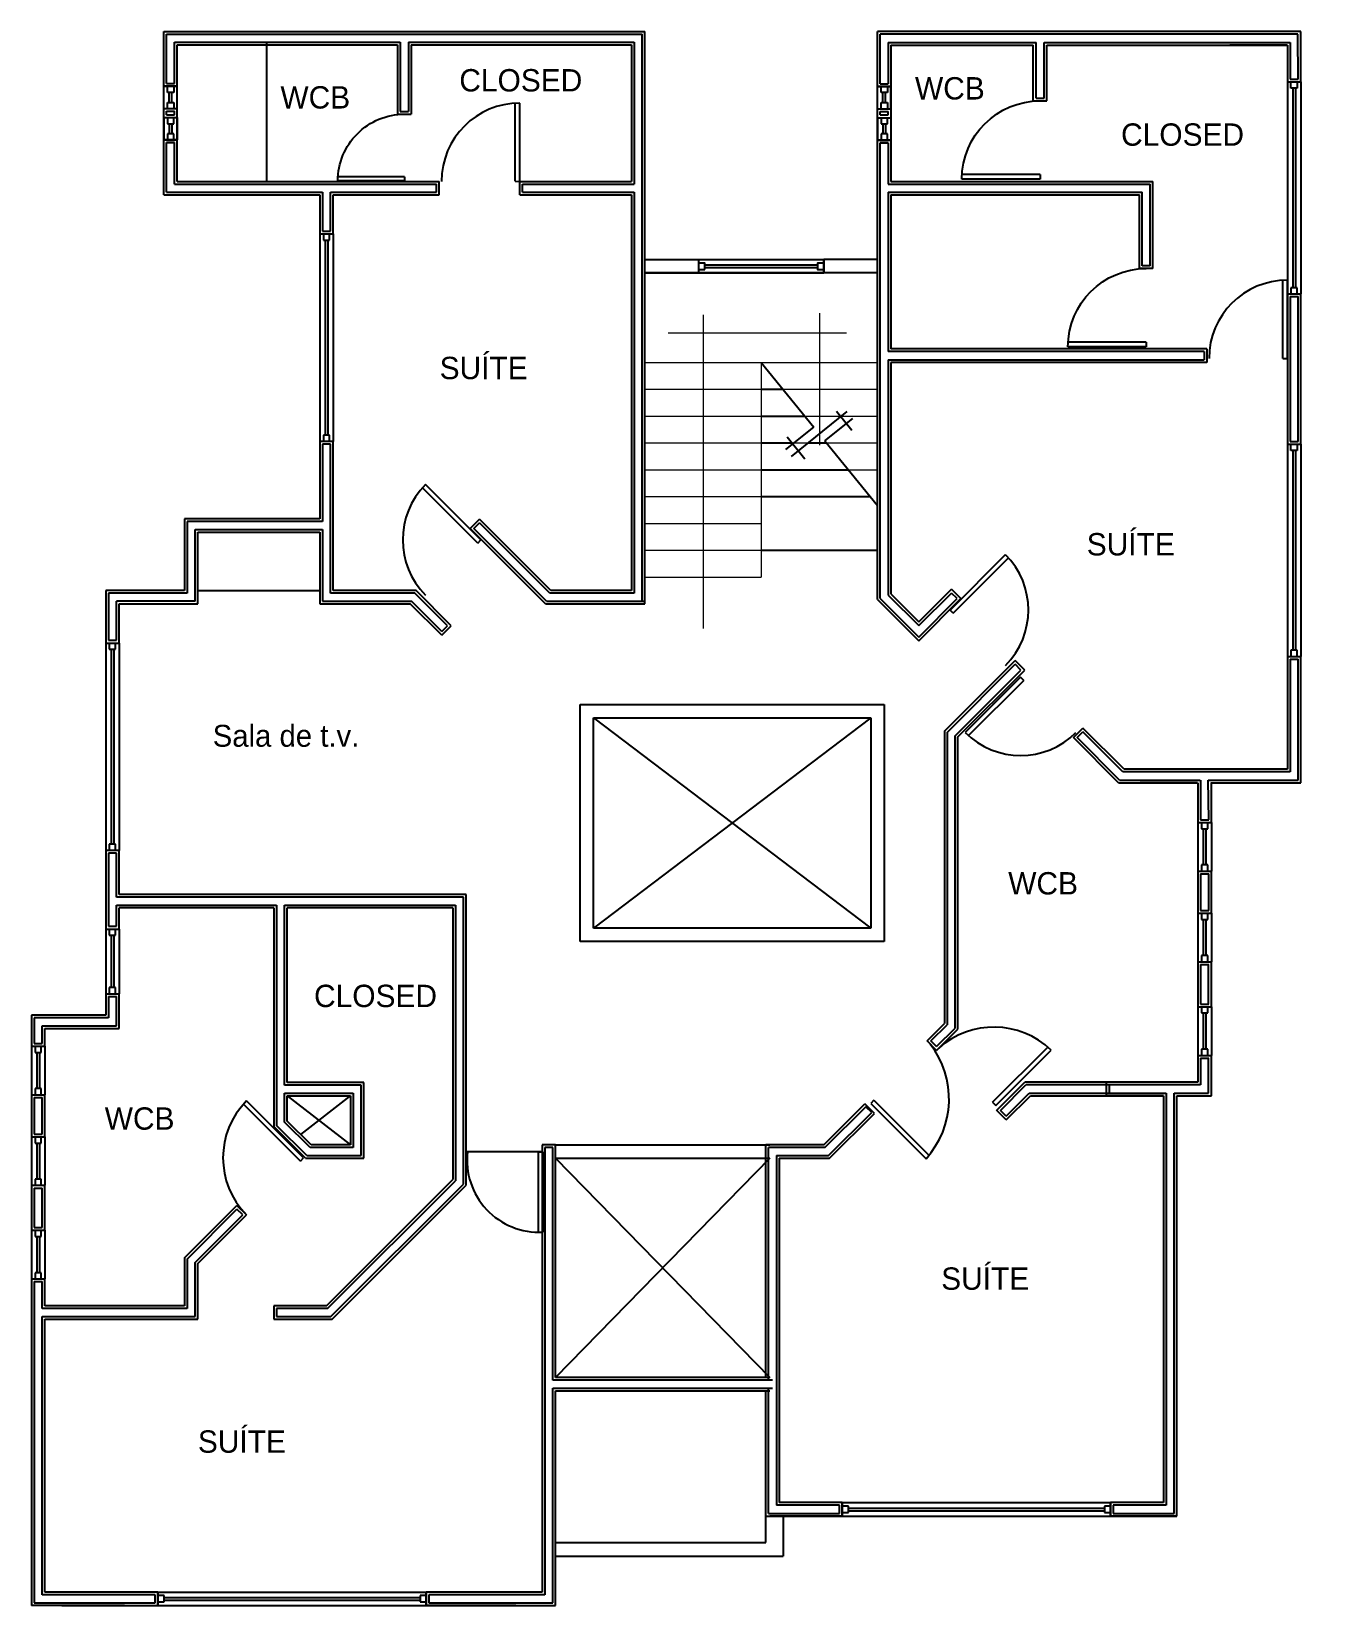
# Model space of a CAD drawing. Header units: millimetres. Extents: x 281.5 to 318.6, y 198.5 to 216.5.
# Drawn here: x 304.12 to 318.59, y 198.88 to 216.48 of the extents above; entities that cross this region are included whole.
import ezdxf

# ---------------------------------------------------------------- set-up
doc = ezdxf.new("R2010")
doc.units = ezdxf.units.MM
doc.linetypes.add('ACAD_ISO02W100', pattern=[15, 12, -3])
for name, color, linetype in [('cristal', 4, 'Continuous'), ('doble muro', 5, 'Continuous'), ('letreros', 7, 'Continuous'), ('lineas de proyección', 10, 'ACAD_ISO02W100'), ('muros', 40, 'Continuous'), ('puertas', 50, 'Continuous'), ('ventana', 80, 'Continuous')]:
    doc.layers.add(name, color=color, linetype=linetype)
doc.layers.add('escaleras', color=30, linetype='Continuous', lineweight=13)

# ---------------------------------------------------------------- blocks, each defined once
blk = doc.blocks.new('DRT')
at = {"layer": 'puertas'}
for p, q in [((207.716, 119.592), (207.097, 120.211)), ((207.68, 119.557), (207.062, 120.175)), ((207.68, 119.557), (207.716, 119.592)), ((207.68, 119.557), (207.716, 119.592))]:
    blk.add_line(p, q, dxfattribs=at)
blk.add_arc((207.716, 119.592), 0.875, 135, 225, dxfattribs=at)

msp = doc.modelspace()

# ---------------------------------------------------------------- linework, layer by layer
at = {"layer": 'cristal'}
for p, q in [((305.636, 215.794), (305.636, 215.864)), ((305.706, 215.794), (305.636, 215.794)), ((305.656, 215.684), (305.656, 215.794)), ((305.686, 215.684), (305.686, 215.794)), ((305.706, 215.864), (305.706, 215.794)), ((313.614, 215.793), (313.614, 215.863)), ((313.684, 215.793), (313.614, 215.793)), ((313.634, 215.683), (313.634, 215.793)), ((313.664, 215.683), (313.664, 215.793)), ((313.684, 215.863), (313.684, 215.793)), ((318.196, 215.844), (318.196, 215.914)), ((318.266, 215.844), (318.196, 215.844)), ((318.216, 215.844), (318.216, 213.612)), ((318.246, 215.844), (318.246, 213.612)), ((318.266, 215.914), (318.266, 215.844)), ((305.636, 215.684), (305.706, 215.684)), ((305.636, 215.614), (305.636, 215.684)), ((305.706, 215.684), (305.706, 215.614)), ((313.614, 215.683), (313.684, 215.683)), ((313.614, 215.613), (313.614, 215.683)), ((313.684, 215.683), (313.684, 215.613)), ((305.636, 215.514), (305.636, 215.444)), ((305.636, 215.444), (305.706, 215.444)), ((305.656, 215.444), (305.656, 215.334)), ((305.686, 215.444), (305.686, 215.334)), ((305.706, 215.444), (305.706, 215.514)), ((313.614, 215.513), (313.614, 215.443)), ((313.614, 215.443), (313.684, 215.443)), ((313.634, 215.443), (313.634, 215.333)), ((313.664, 215.443), (313.664, 215.333)), ((313.684, 215.443), (313.684, 215.513)), ((305.706, 215.334), (305.636, 215.334)), ((305.636, 215.334), (305.636, 215.264)), ((305.706, 215.264), (305.706, 215.334)), ((313.684, 215.333), (313.614, 215.333)), ((313.614, 215.333), (313.614, 215.263)), ((313.684, 215.263), (313.684, 215.333)), ((307.379, 214.213), (307.379, 214.143)), ((307.449, 214.143), (307.449, 214.213)), ((307.379, 214.143), (307.449, 214.143)), ((307.399, 214.143), (307.399, 211.963)), ((307.429, 214.143), (307.429, 211.963)), ((311.644, 213.867), (312.904, 213.867)), ((311.644, 213.837), (312.904, 213.837)), ((318.196, 213.612), (318.196, 213.542)), ((318.266, 213.612), (318.196, 213.612)), ((318.266, 213.542), (318.266, 213.612)), ((307.449, 211.963), (307.379, 211.963)), ((307.379, 211.963), (307.379, 211.893)), ((307.449, 211.893), (307.449, 211.963)), ((318.196, 211.791), (318.196, 211.861)), ((318.266, 211.791), (318.196, 211.791)), ((318.216, 211.791), (318.216, 209.558)), ((318.246, 211.791), (318.246, 209.558)), ((318.266, 211.861), (318.266, 211.791)), ((304.986, 209.639), (304.986, 209.569)), ((305.056, 209.569), (305.056, 209.639)), ((304.986, 209.569), (305.056, 209.569)), ((305.006, 209.569), (305.006, 207.388)), ((305.036, 209.569), (305.036, 207.388)), ((318.266, 209.558), (318.196, 209.558)), ((318.196, 209.558), (318.196, 209.488)), ((318.266, 209.488), (318.266, 209.558)), ((317.196, 207.632), (317.196, 207.562)), ((317.196, 207.562), (317.266, 207.562)), ((317.216, 207.562), (317.216, 207.158)), ((317.246, 207.562), (317.246, 207.158)), ((317.266, 207.562), (317.266, 207.632)), ((305.056, 207.388), (304.986, 207.388)), ((304.986, 207.388), (304.986, 207.318)), ((305.056, 207.318), (305.056, 207.388)), ((317.266, 207.158), (317.196, 207.158)), ((317.196, 207.158), (317.196, 207.088)), ((317.266, 207.088), (317.266, 207.158)), ((317.196, 206.618), (317.196, 206.548)), ((317.196, 206.548), (317.266, 206.548)), ((317.216, 206.548), (317.216, 206.145)), ((317.246, 206.548), (317.246, 206.145)), ((317.266, 206.548), (317.266, 206.618)), ((304.986, 206.441), (304.986, 206.371)), ((304.986, 206.371), (305.056, 206.371)), ((305.006, 206.371), (305.006, 205.786)), ((305.036, 206.371), (305.036, 205.786)), ((305.056, 206.371), (305.056, 206.441)), ((317.266, 206.145), (317.196, 206.145)), ((317.196, 206.145), (317.196, 206.075)), ((317.266, 206.075), (317.266, 206.145)), ((305.056, 205.786), (304.986, 205.786)), ((304.986, 205.786), (304.986, 205.716)), ((305.056, 205.716), (305.056, 205.786)), ((317.196, 205.572), (317.196, 205.502)), ((317.266, 205.502), (317.266, 205.572)), ((317.196, 205.502), (317.266, 205.502)), ((317.216, 205.502), (317.216, 205.098)), ((317.246, 205.502), (317.246, 205.098)), ((304.156, 205.132), (304.156, 205.062)), ((304.156, 205.062), (304.226, 205.062)), ((304.176, 205.062), (304.176, 204.658)), ((304.206, 205.062), (304.206, 204.658)), ((304.226, 205.062), (304.226, 205.132)), ((317.266, 205.098), (317.196, 205.098)), ((317.196, 205.098), (317.196, 205.028)), ((317.266, 205.028), (317.266, 205.098)), ((304.226, 204.658), (304.156, 204.658)), ((304.156, 204.658), (304.156, 204.588)), ((304.226, 204.588), (304.226, 204.658)), ((304.156, 204.118), (304.156, 204.048)), ((304.156, 204.048), (304.226, 204.048)), ((304.176, 204.048), (304.176, 203.645)), ((304.206, 204.048), (304.206, 203.645)), ((304.226, 204.048), (304.226, 204.118)), ((304.226, 203.645), (304.156, 203.645)), ((304.156, 203.645), (304.156, 203.575)), ((304.226, 203.575), (304.226, 203.645)), ((304.156, 203.072), (304.156, 203.002)), ((304.156, 203.002), (304.226, 203.002)), ((304.176, 203.002), (304.176, 202.598)), ((304.206, 203.002), (304.206, 202.598)), ((304.226, 203.002), (304.226, 203.072)), ((304.226, 202.598), (304.156, 202.598)), ((304.156, 202.598), (304.156, 202.528)), ((304.226, 202.528), (304.226, 202.598)), ((313.25, 199.987), (313.18, 199.987)), ((313.18, 199.987), (313.18, 199.917)), ((313.25, 199.917), (313.25, 199.987)), ((313.25, 199.967), (316.11, 199.967)), ((313.25, 199.937), (316.11, 199.937)), ((316.18, 199.987), (316.11, 199.987)), ((316.11, 199.987), (316.11, 199.917)), ((316.18, 199.917), (316.18, 199.987)), ((313.18, 199.917), (313.25, 199.917)), ((316.11, 199.917), (316.18, 199.917)), ((305.6, 198.987), (305.53, 198.987)), ((305.53, 198.987), (305.53, 198.917)), ((305.53, 198.917), (305.6, 198.917)), ((305.6, 198.917), (305.6, 198.987)), ((305.6, 198.967), (308.46, 198.967)), ((305.6, 198.937), (308.46, 198.937)), ((308.53, 198.987), (308.46, 198.987)), ((308.46, 198.987), (308.46, 198.917)), ((308.46, 198.917), (308.53, 198.917)), ((308.53, 198.917), (308.53, 198.987))]:
    msp.add_line(p, q, dxfattribs=at)
for points in [[(311.644, 213.817), (311.644, 213.887), (311.574, 213.887), (311.574, 213.817)], [(312.974, 213.817), (312.974, 213.887), (312.904, 213.887), (312.904, 213.817)]]:
    msp.add_lwpolyline(points, close=True, dxfattribs=at)
at = {"layer": 'doble muro'}
for p, q in [((305.626, 216.447), (310.942, 216.447)), ((305.626, 215.894), (305.626, 216.447)), ((305.716, 216.357), (308.239, 216.357)), ((305.716, 215.894), (305.716, 216.357)), ((308.239, 216.357), (308.239, 215.581)), ((308.329, 216.357), (310.852, 216.357)), ((308.329, 216.357), (308.329, 215.581)), ((310.852, 216.357), (310.852, 214.771)), ((310.942, 210.107), (310.942, 216.447)), ((318.272, 216.445), (313.604, 216.445)), ((313.604, 215.893), (313.604, 216.445)), ((313.694, 216.355), (315.346, 216.355)), ((313.694, 216.355), (313.694, 215.893)), ((315.346, 215.731), (315.346, 216.355)), ((315.436, 216.355), (318.186, 216.355)), ((315.436, 215.731), (315.436, 216.355)), ((318.186, 216.355), (318.186, 215.944)), ((318.277, 215.944), (318.272, 216.445)), ((305.626, 215.894), (305.716, 215.894)), ((313.604, 215.893), (313.694, 215.893)), ((318.186, 215.944), (318.277, 215.944)), ((315.346, 215.731), (315.436, 215.731)), ((305.626, 215.544), (305.626, 215.584)), ((305.626, 215.584), (305.716, 215.584)), ((305.626, 215.544), (305.716, 215.544)), ((305.716, 215.544), (305.716, 215.584)), ((308.239, 215.581), (308.329, 215.581)), ((313.604, 215.543), (313.604, 215.583)), ((313.604, 215.583), (313.694, 215.583)), ((313.604, 215.543), (313.694, 215.543)), ((313.694, 215.543), (313.694, 215.583)), ((305.626, 214.681), (305.626, 215.234)), ((305.626, 215.234), (305.716, 215.234)), ((305.716, 215.234), (305.626, 215.234)), ((305.716, 214.771), (305.716, 215.234)), ((313.604, 210.137), (313.604, 215.233)), ((313.604, 215.233), (313.694, 215.233)), ((313.694, 215.233), (313.604, 215.233)), ((313.694, 215.233), (313.694, 214.771)), ((305.716, 214.771), (308.645, 214.771)), ((308.645, 214.681), (308.645, 214.771)), ((309.605, 214.771), (310.852, 214.771)), ((309.605, 214.681), (309.605, 214.771)), ((313.694, 214.771), (316.622, 214.771)), ((316.622, 213.857), (316.622, 214.771)), ((305.626, 214.681), (307.369, 214.681)), ((307.369, 214.681), (307.369, 214.243)), ((307.459, 214.681), (308.645, 214.681)), ((307.459, 214.243), (307.459, 214.681)), ((309.605, 214.681), (310.852, 214.681)), ((310.852, 214.681), (310.852, 210.197)), ((313.694, 214.681), (315.436, 214.681)), ((313.694, 214.681), (313.694, 212.897)), ((315.436, 214.681), (316.532, 214.681)), ((316.532, 213.857), (316.532, 214.681)), ((307.369, 214.243), (307.459, 214.243)), ((316.622, 213.857), (316.532, 213.857)), ((318.186, 213.512), (318.277, 213.512)), ((318.186, 213.512), (318.186, 211.891)), ((318.277, 211.891), (318.277, 213.512)), ((317.226, 212.897), (313.694, 212.897)), ((313.694, 212.807), (317.226, 212.807)), ((313.694, 212.807), (313.694, 210.174)), ((317.226, 212.897), (317.226, 212.807)), ((307.459, 211.863), (307.369, 211.863)), ((307.369, 211.863), (307.369, 210.997)), ((307.459, 210.197), (307.459, 211.863)), ((318.186, 211.891), (318.277, 211.891)), ((307.369, 210.997), (305.856, 210.997)), ((305.856, 210.997), (305.856, 210.197)), ((305.946, 210.907), (307.369, 210.907)), ((305.946, 210.107), (305.946, 210.907)), ((307.369, 210.907), (307.369, 210.107)), ((309.061, 210.919), (309.125, 210.983)), ((309.874, 210.107), (309.061, 210.919)), ((309.911, 210.197), (309.125, 210.983)), ((304.976, 210.197), (304.976, 209.669)), ((305.856, 210.197), (304.976, 210.197)), ((308.401, 210.197), (307.459, 210.197)), ((308.765, 209.832), (308.401, 210.197)), ((310.852, 210.197), (309.911, 210.197)), ((313.694, 210.174), (314.036, 209.833)), ((314.036, 209.833), (314.401, 210.198)), ((314.465, 210.135), (314.401, 210.198)), ((305.946, 210.107), (305.066, 210.107)), ((305.066, 209.669), (305.066, 210.107)), ((307.369, 210.107), (308.363, 210.107)), ((308.702, 209.768), (308.363, 210.107)), ((309.874, 210.107), (310.972, 210.107)), ((313.604, 210.137), (314.036, 209.705)), ((314.036, 209.705), (314.465, 210.135)), ((308.702, 209.768), (308.765, 209.832)), ((304.976, 209.669), (305.066, 209.669)), ((318.186, 209.458), (318.186, 208.197)), ((318.186, 209.458), (318.277, 209.458)), ((318.276, 208.107), (318.276, 209.458)), ((314.352, 208.639), (315.114, 209.401)), ((314.442, 208.602), (315.178, 209.337)), ((315.178, 209.337), (315.114, 209.401)), ((314.352, 208.639), (314.352, 205.371)), ((314.442, 205.333), (314.442, 208.602)), ((315.807, 208.581), (315.871, 208.644)), ((316.281, 208.107), (315.807, 208.581)), ((316.318, 208.197), (315.871, 208.644)), ((316.281, 208.107), (317.182, 208.107)), ((318.186, 208.197), (316.318, 208.197)), ((317.186, 208.107), (317.186, 207.662)), ((317.272, 208.107), (318.276, 208.107)), ((317.277, 207.662), (317.272, 208.107)), ((317.186, 207.662), (317.277, 207.662)), ((305.066, 207.288), (304.976, 207.288)), ((304.976, 207.288), (304.976, 206.471)), ((305.066, 206.797), (305.066, 207.288)), ((317.186, 207.058), (317.277, 207.058)), ((317.186, 207.058), (317.186, 206.648)), ((317.277, 206.648), (317.277, 207.058)), ((308.946, 206.797), (305.066, 206.797)), ((305.066, 206.707), (306.856, 206.707)), ((305.066, 206.471), (305.066, 206.707)), ((306.856, 206.707), (306.856, 204.244)), ((306.946, 206.707), (308.856, 206.707)), ((306.946, 204.696), (306.946, 206.707)), ((308.856, 206.707), (308.856, 203.626)), ((308.946, 203.589), (308.946, 206.797)), ((317.186, 206.648), (317.277, 206.648)), ((304.976, 206.471), (305.066, 206.471)), ((317.186, 206.045), (317.277, 206.045)), ((317.186, 206.045), (317.186, 205.602)), ((317.276, 205.602), (317.276, 206.045)), ((304.976, 205.686), (305.066, 205.686)), ((304.976, 205.686), (304.976, 205.447)), ((304.976, 205.686), (305.067, 205.686)), ((305.066, 205.357), (305.066, 205.686)), ((317.186, 205.602), (317.277, 205.602)), ((304.146, 205.447), (304.146, 205.162)), ((304.976, 205.447), (304.146, 205.447)), ((304.237, 205.162), (304.237, 205.357)), ((304.237, 205.357), (305.066, 205.357)), ((314.171, 205.189), (314.352, 205.371)), ((314.235, 205.126), (314.442, 205.333)), ((304.146, 205.162), (304.237, 205.162)), ((314.235, 205.126), (314.171, 205.189)), ((317.186, 204.998), (317.277, 204.998)), ((317.186, 204.998), (317.186, 204.697)), ((317.276, 204.607), (317.276, 204.998)), ((307.803, 204.696), (306.946, 204.696)), ((307.803, 203.907), (307.803, 204.696)), ((314.95, 204.412), (315.234, 204.697)), ((317.186, 204.697), (315.234, 204.697)), ((316.162, 204.697), (316.162, 204.607)), ((304.146, 204.558), (304.146, 204.148)), ((304.146, 204.558), (304.237, 204.558)), ((304.237, 204.148), (304.237, 204.558)), ((306.946, 204.281), (306.946, 204.606)), ((306.946, 204.606), (307.713, 204.606)), ((307.713, 204.606), (307.713, 203.997)), ((315.013, 204.349), (315.271, 204.607)), ((315.271, 204.607), (316.802, 204.607)), ((316.802, 204.607), (316.802, 199.997)), ((316.892, 199.907), (316.892, 204.607)), ((316.892, 204.607), (317.276, 204.607)), ((312.987, 203.997), (313.446, 204.455)), ((313.025, 203.907), (313.509, 204.391)), ((313.509, 204.391), (313.445, 204.454)), ((315.013, 204.349), (314.95, 204.412)), ((306.856, 204.335), (306.856, 204.245)), ((307.193, 203.907), (306.856, 204.244)), ((307.231, 203.997), (306.946, 204.281)), ((304.146, 204.148), (304.237, 204.148)), ((307.713, 203.997), (307.231, 203.997)), ((309.856, 203.997), (309.856, 198.997)), ((309.946, 203.997), (309.856, 203.997)), ((309.946, 201.397), (309.946, 203.997)), ((312.446, 203.997), (312.356, 203.997)), ((312.356, 201.397), (312.356, 203.997)), ((312.987, 203.997), (312.446, 203.997)), ((307.193, 203.907), (307.803, 203.907)), ((312.446, 203.907), (313.025, 203.907)), ((312.446, 203.907), (312.446, 199.997)), ((304.146, 203.545), (304.237, 203.545)), ((304.146, 203.545), (304.146, 203.102)), ((304.236, 203.102), (304.236, 203.545)), ((307.426, 202.197), (308.856, 203.626)), ((307.463, 202.107), (308.946, 203.589)), ((305.856, 202.751), (306.413, 203.308)), ((306.477, 203.244), (306.413, 203.308)), ((305.946, 202.714), (306.477, 203.244)), ((304.146, 203.102), (304.237, 203.102)), ((305.856, 202.751), (305.856, 202.197)), ((305.946, 202.107), (305.946, 202.714)), ((304.146, 202.498), (304.146, 198.907)), ((304.146, 202.498), (304.237, 202.498)), ((304.236, 202.197), (304.236, 202.498)), ((305.856, 202.197), (304.236, 202.197)), ((304.236, 198.997), (304.236, 202.107)), ((304.237, 202.107), (305.946, 202.107)), ((307.426, 202.197), (306.856, 202.197)), ((306.856, 202.197), (306.856, 202.107)), ((306.856, 202.107), (307.463, 202.107)), ((312.401, 201.397), (309.946, 201.397)), ((309.946, 201.307), (312.401, 201.307)), ((309.946, 198.907), (309.946, 201.307)), ((312.356, 199.907), (312.356, 201.307)), ((313.15, 199.997), (312.446, 199.997)), ((313.15, 199.907), (313.15, 199.997)), ((316.802, 199.997), (316.21, 199.997)), ((316.21, 199.997), (316.21, 199.907)), ((312.356, 199.907), (313.15, 199.907)), ((316.21, 199.907), (316.892, 199.907)), ((304.146, 198.907), (305.5, 198.907)), ((305.5, 198.997), (304.236, 198.997)), ((305.5, 198.907), (305.5, 198.997)), ((309.856, 198.997), (308.56, 198.997)), ((308.56, 198.997), (308.56, 198.907)), ((308.56, 198.907), (309.946, 198.907))]:
    msp.add_line(p, q, dxfattribs=at)
at = {"layer": 'escaleras'}
for p, q in [((310.974, 213.777), (313.574, 213.777)), ((312.924, 213.328), (312.924, 211.852)), ((311.624, 213.308), (311.624, 209.803)), ((311.234, 213.109), (313.226, 213.109)), ((310.974, 212.777), (312.274, 212.777)), ((312.274, 212.777), (313.574, 212.777)), ((312.274, 212.777), (312.274, 210.377)), ((310.974, 212.477), (312.274, 212.477)), ((312.517, 212.477), (313.574, 212.477)), ((310.974, 212.177), (312.274, 212.177)), ((312.761, 212.177), (313.574, 212.177)), ((310.974, 211.877), (312.274, 211.877)), ((312.619, 211.877), (312.8, 211.877)), ((313.005, 211.877), (313.574, 211.877)), ((310.974, 211.577), (312.274, 211.577)), ((313.249, 211.577), (313.574, 211.577)), ((310.974, 211.277), (312.274, 211.277)), ((310.974, 210.977), (312.274, 210.977)), ((310.974, 210.677), (312.274, 210.677)), ((310.974, 210.377), (312.274, 210.377))]:
    msp.add_line(p, q, dxfattribs=at)
at = {"layer": 'letreros'}
for p, q in [((310.399, 208.802), (313.499, 206.452)), ((313.499, 208.802), (310.399, 206.452))]:
    msp.add_line(p, q, dxfattribs=at)
at = {"layer": 'lineas de proyección'}
for p, q in [((312.274, 212.777), (312.861, 212.054)), ((312.274, 212.477), (312.517, 212.477)), ((312.274, 212.177), (312.761, 212.177)), ((312.613, 211.725), (313.235, 212.228)), ((312.987, 211.899), (313.298, 212.151)), ((313.288, 212.015), (313.116, 212.227)), ((312.55, 211.803), (312.861, 212.054)), ((312.565, 211.943), (312.762, 211.7)), ((312.274, 211.877), (312.619, 211.877)), ((312.8, 211.877), (313.005, 211.877)), ((312.987, 211.899), (313.574, 211.177)), ((312.274, 211.577), (313.249, 211.577)), ((312.274, 211.277), (313.492, 211.277)), ((312.274, 210.677), (313.574, 210.677)), ((310.249, 208.952), (313.649, 208.952)), ((310.249, 206.302), (310.249, 208.952)), ((313.649, 208.952), (313.649, 206.302)), ((310.399, 208.802), (313.499, 208.802)), ((310.399, 206.452), (310.399, 208.802)), ((313.499, 208.802), (313.499, 206.452)), ((313.499, 206.452), (310.399, 206.452)), ((313.649, 206.302), (310.249, 206.302)), ((306.976, 204.576), (307.683, 204.027)), ((307.126, 204.144), (307.683, 204.576)), ((309.826, 203.95), (308.976, 203.95)), ((309.976, 203.877), (312.371, 201.427)), ((312.371, 203.877), (309.976, 201.427))]:
    msp.add_line(p, q, dxfattribs=at)
at = {"layer": 'muros'}
for p, q in [((305.596, 216.477), (310.972, 216.477)), ((305.596, 214.651), (305.596, 216.477)), ((305.746, 216.327), (308.209, 216.327)), ((305.746, 214.801), (305.746, 216.327)), ((308.209, 216.327), (308.209, 215.551)), ((308.359, 216.327), (310.822, 216.327)), ((308.359, 216.327), (308.359, 215.551)), ((310.822, 216.327), (310.822, 214.801)), ((310.972, 210.077), (310.972, 216.477)), ((318.306, 216.475), (313.574, 216.475)), ((313.574, 210.125), (313.574, 216.475)), ((313.724, 216.325), (315.316, 216.325)), ((313.724, 216.325), (313.724, 214.801)), ((315.316, 215.701), (315.316, 216.325)), ((315.466, 216.325), (318.156, 216.325)), ((315.466, 215.701), (315.466, 216.325)), ((318.104, 216.475), (317.512, 216.475)), ((318.152, 216.325), (317.512, 216.325)), ((318.156, 216.325), (318.156, 215.914)), ((318.306, 215.914), (318.306, 216.475)), ((305.596, 215.864), (305.746, 215.864)), ((305.596, 215.864), (305.746, 215.864)), ((305.746, 215.864), (305.596, 215.864)), ((313.574, 215.863), (313.724, 215.863)), ((313.574, 215.863), (313.724, 215.863)), ((313.724, 215.863), (313.574, 215.863)), ((318.156, 215.914), (318.306, 215.914)), ((305.596, 215.614), (305.746, 215.614)), ((305.596, 215.614), (305.746, 215.614)), ((305.596, 215.614), (305.746, 215.614)), ((313.574, 215.613), (313.724, 215.613)), ((313.574, 215.613), (313.724, 215.613)), ((313.574, 215.613), (313.724, 215.613)), ((315.316, 215.701), (315.466, 215.701)), ((305.596, 215.514), (305.746, 215.514)), ((305.596, 215.514), (305.746, 215.514)), ((308.209, 215.551), (308.359, 215.551)), ((313.574, 215.513), (313.724, 215.513)), ((313.574, 215.513), (313.724, 215.513)), ((305.596, 215.264), (305.746, 215.264)), ((305.746, 215.264), (305.596, 215.264)), ((313.574, 215.263), (313.724, 215.263)), ((313.724, 215.263), (313.574, 215.263)), ((305.746, 214.801), (308.675, 214.801)), ((308.675, 214.651), (308.675, 214.801)), ((309.575, 214.801), (310.822, 214.801)), ((309.575, 214.651), (309.575, 214.801)), ((313.724, 214.801), (316.652, 214.801)), ((316.652, 214.651), (316.652, 214.801)), ((305.596, 214.651), (307.339, 214.651)), ((307.339, 214.651), (307.339, 214.213)), ((307.489, 214.651), (308.675, 214.651)), ((307.489, 214.213), (307.489, 214.651)), ((309.575, 214.651), (310.822, 214.651)), ((310.822, 214.651), (310.822, 210.227)), ((313.724, 214.651), (315.316, 214.651)), ((313.724, 214.651), (313.724, 212.927)), ((315.316, 214.651), (315.466, 214.651)), ((315.466, 214.651), (316.502, 214.651)), ((316.502, 213.827), (316.502, 214.651)), ((316.652, 213.827), (316.652, 214.651)), ((307.339, 214.213), (307.489, 214.213)), ((310.974, 213.927), (311.574, 213.927)), ((311.574, 213.927), (311.574, 213.777)), ((313.574, 213.927), (312.974, 213.927)), ((312.974, 213.927), (312.974, 213.777)), ((313.574, 213.777), (310.972, 213.777)), ((310.974, 213.777), (311.574, 213.777)), ((313.574, 213.777), (312.974, 213.777)), ((316.652, 213.827), (316.502, 213.827)), ((318.156, 213.542), (318.306, 213.542)), ((318.156, 213.542), (318.156, 211.861)), ((318.306, 211.861), (318.306, 213.542)), ((317.256, 212.927), (313.724, 212.927)), ((317.256, 212.927), (317.256, 212.777)), ((317.256, 212.777), (313.724, 212.777)), ((313.724, 212.777), (313.724, 210.187)), ((307.489, 211.893), (307.339, 211.893)), ((307.339, 211.893), (307.339, 211.027)), ((307.489, 210.227), (307.489, 211.893)), ((318.156, 211.861), (318.306, 211.861)), ((307.339, 211.027), (305.826, 211.027)), ((305.826, 211.027), (305.826, 210.227)), ((309.019, 210.919), (309.125, 211.025)), ((309.923, 210.227), (309.125, 211.025)), ((305.976, 210.877), (307.339, 210.877)), ((305.976, 210.077), (305.976, 210.877)), ((307.339, 210.877), (307.339, 210.077)), ((309.861, 210.077), (309.019, 210.919)), ((304.946, 210.227), (304.946, 209.639)), ((305.826, 210.227), (304.946, 210.227)), ((305.976, 210.227), (307.339, 210.227)), ((308.413, 210.227), (307.489, 210.227)), ((308.808, 209.832), (308.412, 210.228)), ((310.822, 210.227), (309.923, 210.227)), ((313.724, 210.187), (314.036, 209.875)), ((314.036, 209.875), (314.401, 210.241)), ((314.507, 210.135), (314.401, 210.241)), ((305.096, 210.077), (305.976, 210.077)), ((305.096, 209.639), (305.096, 210.077)), ((307.339, 210.077), (308.351, 210.077)), ((308.702, 209.726), (308.351, 210.077)), ((309.861, 210.077), (310.972, 210.077)), ((313.574, 210.125), (314.036, 209.663)), ((314.036, 209.663), (314.507, 210.135)), ((308.702, 209.726), (308.808, 209.832)), ((308.702, 209.726), (308.808, 209.832)), ((304.946, 209.639), (305.096, 209.639)), ((314.322, 208.652), (315.114, 209.443)), ((315.22, 209.337), (315.114, 209.443)), ((318.156, 209.488), (318.156, 208.227)), ((318.156, 209.488), (318.306, 209.488)), ((318.306, 208.077), (318.306, 209.488)), ((314.472, 208.59), (315.22, 209.337)), ((314.322, 208.652), (314.322, 205.383)), ((314.472, 205.321), (314.472, 208.59)), ((315.765, 208.581), (315.871, 208.687)), ((315.765, 208.581), (315.871, 208.687)), ((316.269, 208.077), (315.765, 208.581)), ((316.331, 208.227), (315.871, 208.687)), ((318.156, 208.227), (316.331, 208.227)), ((317.104, 208.227), (316.512, 208.227)), ((316.269, 208.077), (317.152, 208.077)), ((317.152, 208.077), (316.512, 208.077)), ((317.156, 208.077), (317.156, 207.632)), ((317.302, 208.077), (318.306, 208.077)), ((317.306, 207.632), (317.306, 208.077)), ((317.156, 207.632), (317.306, 207.632)), ((305.096, 207.318), (304.946, 207.318)), ((304.946, 207.318), (304.946, 206.441)), ((305.096, 206.827), (305.096, 207.318)), ((317.156, 207.088), (317.306, 207.088)), ((317.156, 207.088), (317.156, 206.618)), ((317.306, 206.618), (317.306, 207.088)), ((308.976, 206.827), (305.096, 206.827)), ((308.976, 203.577), (308.976, 206.827)), ((306.826, 206.677), (305.096, 206.677)), ((305.096, 206.441), (305.096, 206.677)), ((306.826, 206.677), (306.826, 204.232)), ((308.826, 206.677), (306.976, 206.677)), ((306.976, 204.726), (306.976, 206.677)), ((308.826, 206.677), (308.826, 203.639)), ((317.156, 206.618), (317.306, 206.618)), ((304.946, 206.441), (305.096, 206.441)), ((317.156, 206.075), (317.306, 206.075)), ((317.156, 206.075), (317.156, 205.572)), ((317.306, 205.572), (317.306, 206.075)), ((304.946, 205.716), (305.096, 205.716)), ((304.946, 205.716), (304.946, 205.477)), ((304.946, 205.716), (305.096, 205.716)), ((305.096, 205.327), (305.096, 205.716)), ((317.156, 205.572), (317.306, 205.572)), ((304.116, 205.477), (304.116, 205.132)), ((304.946, 205.477), (304.116, 205.477)), ((304.266, 205.132), (304.266, 205.327)), ((304.266, 205.327), (305.096, 205.327)), ((314.128, 205.189), (314.322, 205.383)), ((314.235, 205.083), (314.472, 205.321)), ((304.116, 205.132), (304.266, 205.132)), ((314.235, 205.083), (314.129, 205.189)), ((317.156, 205.028), (317.306, 205.028)), ((317.156, 205.028), (317.156, 204.727)), ((317.306, 204.577), (317.306, 205.028)), ((307.833, 204.726), (306.976, 204.726)), ((307.833, 203.877), (307.833, 204.726)), ((314.906, 204.411), (315.222, 204.727)), ((317.156, 204.727), (315.222, 204.727)), ((316.724, 204.727), (316.132, 204.727)), ((316.132, 204.727), (316.132, 204.577)), ((304.116, 204.588), (304.116, 204.118)), ((304.116, 204.588), (304.266, 204.588)), ((304.266, 204.118), (304.266, 204.588)), ((306.976, 204.294), (306.976, 204.576)), ((306.976, 204.576), (307.683, 204.576)), ((307.683, 204.576), (307.683, 204.027)), ((315.013, 204.306), (315.284, 204.577)), ((315.284, 204.577), (316.772, 204.577)), ((316.772, 204.577), (316.132, 204.577)), ((316.772, 204.577), (316.772, 200.027)), ((316.922, 199.877), (316.922, 204.577)), ((316.922, 204.577), (317.306, 204.577)), ((312.975, 204.027), (313.433, 204.485)), ((313.037, 203.877), (313.54, 204.38)), ((313.54, 204.38), (313.434, 204.486)), ((315.013, 204.306), (314.907, 204.412)), ((307.181, 203.877), (306.826, 204.232)), ((307.243, 204.027), (306.976, 204.294)), ((304.116, 204.118), (304.266, 204.118)), ((307.683, 204.027), (307.243, 204.027)), ((309.826, 204.027), (309.826, 199.027)), ((309.976, 204.027), (309.826, 204.027)), ((309.976, 204.027), (312.371, 204.027)), ((309.976, 201.427), (309.976, 204.027)), ((312.476, 204.027), (312.326, 204.027)), ((312.326, 201.427), (312.326, 204.027)), ((312.975, 204.027), (312.476, 204.027)), ((307.181, 203.877), (307.833, 203.877)), ((309.976, 203.877), (312.371, 203.877)), ((312.476, 203.877), (312.476, 200.027)), ((312.476, 203.877), (313.037, 203.877)), ((312.785, 203.877), (313.037, 203.877)), ((307.414, 202.227), (308.826, 203.639)), ((304.116, 203.575), (304.266, 203.575)), ((304.116, 203.575), (304.116, 203.072)), ((304.266, 203.072), (304.266, 203.575)), ((307.476, 202.077), (308.976, 203.577)), ((305.826, 202.763), (306.413, 203.351)), ((306.519, 203.244), (306.413, 203.351)), ((306.415, 203.352), (306.521, 203.246)), ((305.976, 202.701), (306.519, 203.244)), ((304.116, 203.072), (304.266, 203.072)), ((305.826, 202.763), (305.826, 202.227)), ((305.976, 202.077), (305.976, 202.701)), ((304.116, 202.528), (304.116, 198.877)), ((304.116, 202.528), (304.266, 202.528)), ((304.266, 202.227), (304.266, 202.528)), ((305.826, 202.227), (304.266, 202.227)), ((306.826, 202.227), (306.826, 202.077)), ((307.414, 202.227), (306.826, 202.227)), ((304.266, 202.077), (305.976, 202.077)), ((304.266, 199.027), (304.266, 202.077)), ((304.455, 202.077), (305.976, 202.077)), ((306.826, 202.077), (307.476, 202.077)), ((312.371, 201.427), (309.976, 201.427)), ((309.976, 201.277), (312.371, 201.277)), ((309.976, 198.877), (309.976, 201.277)), ((310.24, 201.277), (311.761, 201.277)), ((312.326, 199.58), (312.326, 201.277)), ((313.18, 200.027), (312.476, 200.027)), ((313.18, 200.027), (312.521, 200.027)), ((313.18, 200.027), (313.18, 199.877)), ((313.18, 199.877), (313.18, 200.027)), ((316.772, 200.027), (316.18, 200.027)), ((316.772, 200.027), (316.18, 200.027)), ((316.18, 200.027), (316.18, 199.877)), ((316.18, 200.027), (316.18, 199.877)), ((312.326, 199.877), (313.18, 199.877)), ((313.18, 199.877), (312.371, 199.877)), ((313.18, 199.877), (312.371, 199.877)), ((312.521, 199.877), (312.521, 199.43)), ((316.922, 199.877), (316.18, 199.877)), ((316.18, 199.877), (316.922, 199.877)), ((309.976, 199.58), (312.326, 199.58)), ((309.976, 199.43), (312.521, 199.43)), ((305.53, 199.027), (304.266, 199.027)), ((305.53, 199.027), (304.605, 199.027)), ((305.53, 199.027), (305.53, 198.877)), ((305.53, 198.877), (305.53, 199.027)), ((308.53, 199.027), (308.53, 198.877)), ((309.455, 199.027), (308.53, 199.027)), ((309.826, 199.027), (308.53, 199.027)), ((308.53, 199.027), (308.53, 198.877)), ((305.155, 198.877), (304.116, 198.877)), ((304.455, 198.877), (305.53, 198.877)), ((309.53, 198.877), (308.53, 198.877)), ((308.53, 198.877), (309.976, 198.877))]:
    msp.add_line(p, q, dxfattribs=at)
at = {"layer": 'puertas'}
for p, q in [((314.386, 210.008), (315.005, 210.627)), ((314.421, 209.973), (315.039, 210.591)), ((314.421, 209.973), (314.386, 210.008)), ((314.421, 209.973), (314.386, 210.008)), ((315.174, 209.256), (314.555, 208.637)), ((315.209, 209.22), (314.592, 208.603)), ((315.209, 209.22), (315.174, 209.256)), ((315.209, 209.22), (315.174, 209.256)), ((314.86, 204.504), (315.478, 205.121)), ((314.895, 204.468), (315.514, 205.087)), ((307.157, 203.882), (306.521, 204.518)), ((313.533, 204.526), (313.498, 204.491)), ((313.533, 204.526), (314.151, 203.909)), ((307.122, 203.847), (306.486, 204.482)), ((313.498, 204.491), (314.117, 203.872)), ((314.86, 204.504), (314.895, 204.468)), ((307.122, 203.847), (307.157, 203.882)), ((309.782, 203.95), (309.832, 203.95)), ((309.782, 203.95), (309.782, 203.052)), ((309.832, 203.95), (309.832, 203.05))]:
    msp.add_line(p, q, dxfattribs=at)
for centre, radius, start, end in [((314.386, 210.008), 0.875, 315, 45), ((315.174, 209.256), 0.875, 225, 315), ((314.876, 204.421), 0.923, 46.2234, 132.0453), ((313.377, 204.541), 0.997, 317.8795, 38.0341), ((307.157, 203.882), 0.9, 135, 225), ((309.793, 203.858), 0.808, 173.5312, 272.7162)]:
    msp.add_arc(centre, radius, start, end, dxfattribs=at)
at = {"layer": 'ventana'}
for p, q in [((306.746, 214.801), (306.746, 216.357)), ((305.596, 215.614), (305.596, 215.864)), ((305.746, 215.614), (305.746, 215.864)), ((313.574, 215.613), (313.574, 215.863)), ((313.724, 215.613), (313.724, 215.863)), ((318.156, 215.914), (318.156, 213.542)), ((318.306, 215.914), (318.306, 213.542)), ((305.596, 215.514), (305.596, 215.264)), ((305.746, 215.514), (305.746, 215.264)), ((313.574, 215.513), (313.574, 215.263)), ((313.724, 215.513), (313.724, 215.263)), ((307.339, 214.213), (307.339, 211.893)), ((307.489, 214.213), (307.489, 211.893)), ((311.574, 213.927), (312.974, 213.927)), ((311.574, 213.927), (311.574, 213.777)), ((312.974, 213.777), (312.974, 213.927)), ((311.574, 213.777), (312.974, 213.777)), ((318.156, 211.861), (318.156, 209.488)), ((318.306, 211.861), (318.306, 209.488)), ((304.946, 209.639), (304.946, 207.318)), ((305.096, 209.639), (305.096, 207.318)), ((317.156, 207.632), (317.156, 207.088)), ((317.306, 207.632), (317.306, 207.088)), ((317.156, 206.618), (317.156, 206.075)), ((317.306, 206.618), (317.306, 206.075)), ((304.946, 206.441), (304.946, 205.716)), ((305.096, 206.441), (305.096, 205.716)), ((317.156, 205.572), (317.156, 205.028)), ((317.306, 205.572), (317.306, 205.028)), ((304.116, 205.132), (304.116, 204.588)), ((304.266, 205.132), (304.266, 204.588)), ((304.116, 204.118), (304.116, 203.575)), ((304.266, 204.118), (304.266, 203.575)), ((304.116, 203.072), (304.116, 202.528)), ((304.266, 203.072), (304.266, 202.528)), ((313.18, 200.027), (316.18, 200.027)), ((313.18, 199.877), (313.18, 200.027)), ((316.18, 199.877), (316.18, 200.027)), ((313.18, 199.877), (316.18, 199.877)), ((305.53, 199.027), (308.53, 199.027)), ((305.53, 198.877), (305.53, 199.027)), ((308.53, 198.877), (308.53, 199.027)), ((305.53, 198.877), (308.53, 198.877))]:
    msp.add_line(p, q, dxfattribs=at)

# ---------------------------------------------------------------- block references
at = {"layer": 'muros', "rotation": 315}
for p in [(78.133, 277.114), (86.714, 275.134)]:
    msp.add_blockref('DRT', p, dxfattribs=at)
at = {"layer": 'muros', "xscale": -1, "rotation": 135.0000000000367}
for p in [(253.079, 446.268), (254.265, 444.393)]:
    msp.add_blockref('DRT', p, dxfattribs=at)
at = {"layer": 'muros', "xscale": -0.8503850384753497, "yscale": 0.8503850384753662, "zscale": 0.8503850384753662, "rotation": 134.9999999999987}
msp.add_blockref('DRT', (255.295, 411.622), dxfattribs=at)
at = {"layer": 'muros'}
msp.add_blockref('DRT', (101.425, 91.2), dxfattribs=at)

# ---------------------------------------------------------------- texts
at = {"layer": 'letreros'}
for s, height, p in [('CLOSED', 0.25, (308.899, 215.806)), ('WCB', 0.25, (313.993, 215.716)), ('WCB', 0.25, (306.899, 215.615)), ('CLOSED', 0.25, (316.297, 215.199)), ('SUÍTE', 0.25, (308.679, 212.589)), ('SUÍTE', 0.25, (315.913, 210.618)), ('Sala de t.v.', 0.245, (306.142, 208.479)), ('WCB', 0.25, (315.035, 206.827)), ('CLOSED', 0.25, (307.275, 205.568)), ('WCB', 0.25, (304.935, 204.197)), ('SUÍTE', 0.25, (314.286, 202.407)), ('SUÍTE', 0.25, (305.976, 200.585))]:
    msp.add_text(s, height=height, dxfattribs=at).set_placement(p)

doc.saveas('drawing.dxf')
